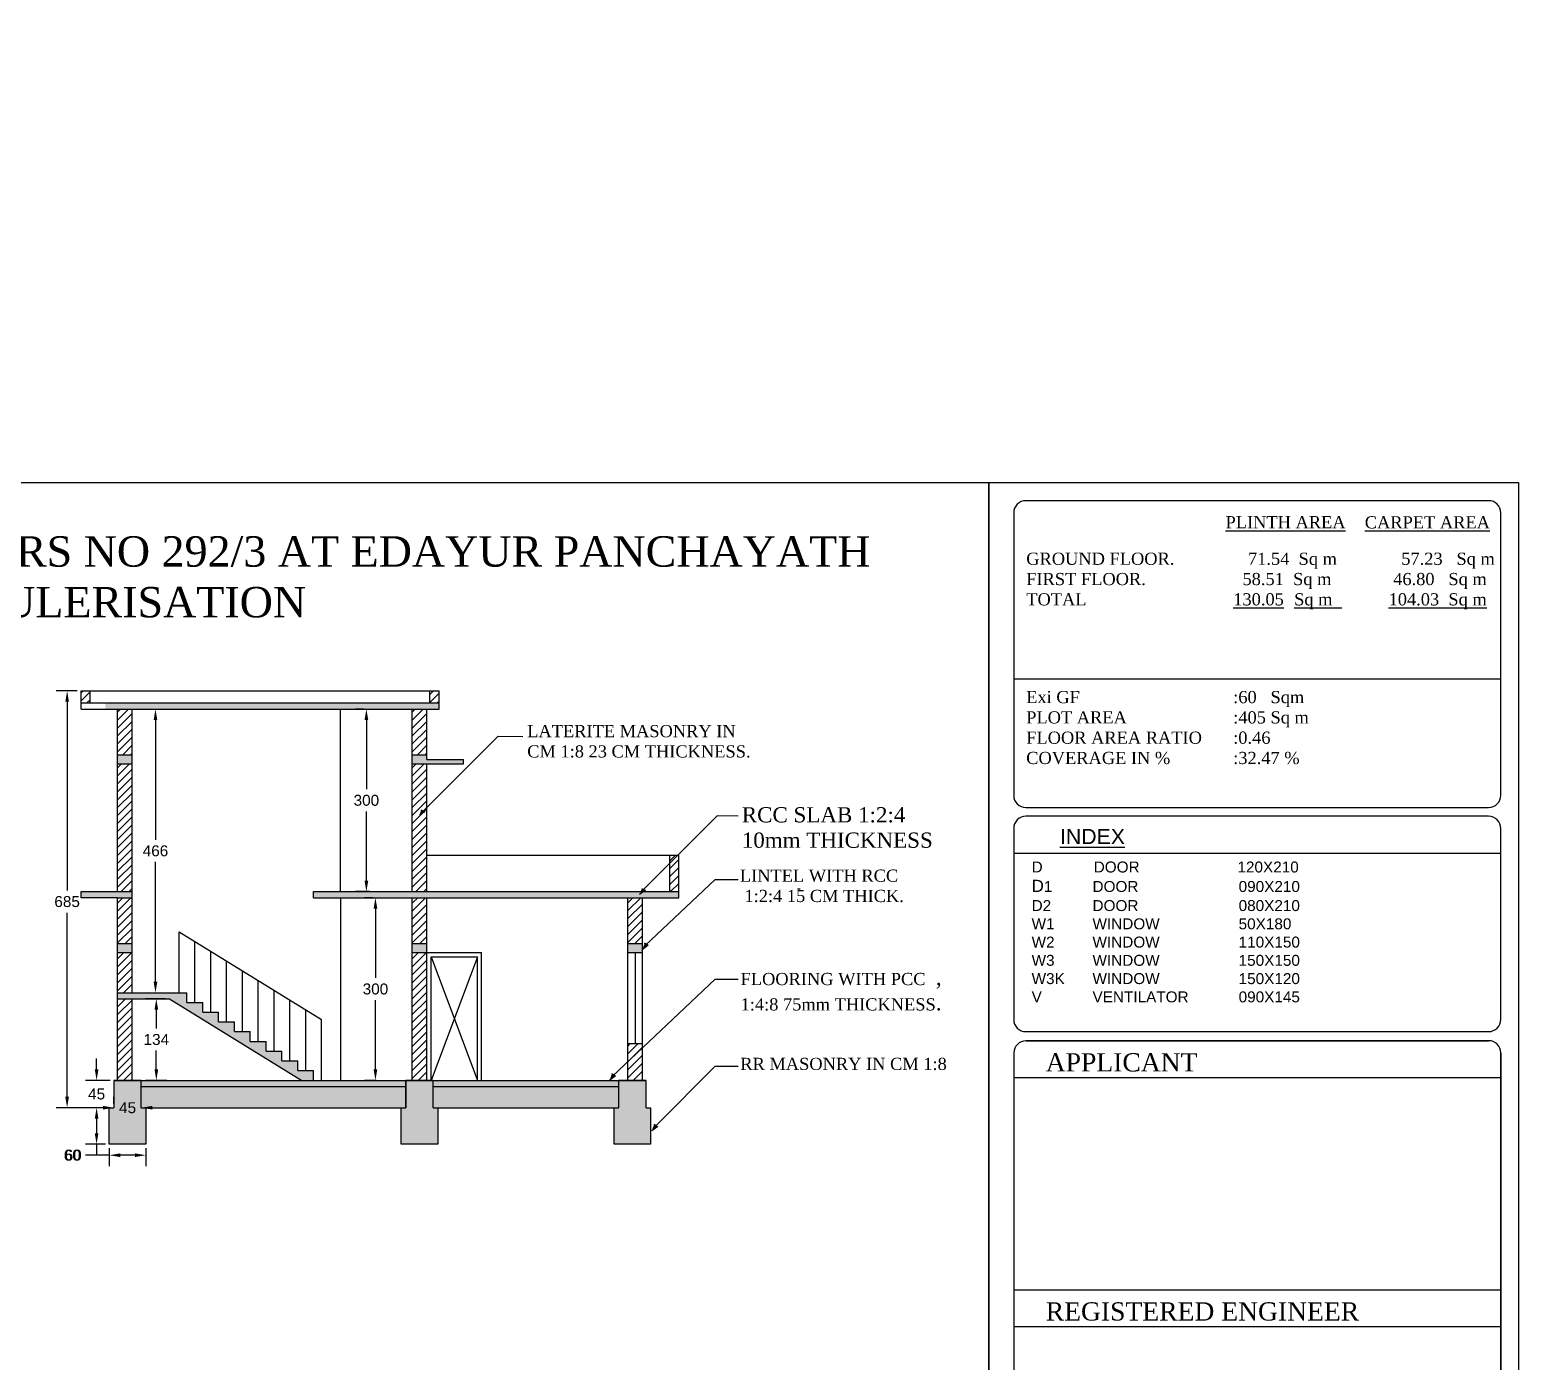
# Model space of a CAD drawing. Header units: inches. Extents: x -2903 to 3367, y -161 to 1064.
# Drawn here: x 341.54 to 366.01, y 312.41 to 334.28 of the extents above; entities that cross this region are included whole.
import ezdxf

# ---------------------------------------------------------------- set-up
doc = ezdxf.new("R2010")
doc.units = ezdxf.units.IN
doc.header["$MEASUREMENT"] = 0
doc.styles.add('SA', font='times.ttf')
doc.styles.get("Standard").update_dxf_attribs({"font": 'arial.ttf'})
doc.styles.add('style1', font='romand.shx', dxfattribs={"height": 5})
doc.dimstyles.get("Standard").update_dxf_attribs({"dimtxt": 0.18, "dimasz": 0.18, "dimexe": 0.18, "dimexo": 0.0625, "dimgap": 0.09, "dimtad": 0, "dimtih": 1, "dimtoh": 1, "dimdec": 0, "dimlfac": 100, "dimzin": 0, "dimdsep": 46, "dimtxsty": 'Standard', "dimcen": 0.09, "dimadec": 0, "dimazin": 0, "dimtfac": 1, "dimtdec": 0, "dimtofl": 0, "dimtmove": 0, "dimatfit": 3, "dimfxl": 1, "dimtolj": 1, "dimtzin": 0, "dimarcsym": 0})

# ---------------------------------------------------------------- blocks, each defined once
blk = doc.blocks.new('*D469')
at = {"color": 0, "lineweight": -2, "transparency": 16777216}
for p, q in [((342.632, 317.203), (342.632, 317.383)), ((342.854, 317.023), (342.452, 317.023)), ((342.854, 316.573), (342.452, 316.573)), ((342.632, 316.393), (342.632, 316.213))]:
    blk.add_line(p, q, dxfattribs=at)
at = {"color": 0, "transparency": 16777216}
for points in [[(342.602, 317.203), (342.662, 317.203), (342.632, 317.023)], [(342.602, 316.393), (342.662, 316.393), (342.632, 316.573)]]:
    blk.add_solid(points, dxfattribs=at)
at = {"layer": 'Defpoints', "color": 0, "transparency": 16777216}
for p in [(342.916, 317.023), (342.632, 316.573), (342.916, 316.573)]:
    blk.add_point(p, dxfattribs=at)
at = {"color": 0, "transparency": 16777216, "insert": (342.632, 316.798), "char_height": 0.18, "attachment_point": 5}
blk.add_mtext('\\A1;45', dxfattribs=at)
blk = doc.blocks.new('*D470')
at = {"color": 0, "lineweight": -2, "transparency": 16777216}
for p, q in [((342.779, 316.573), (342.452, 316.573)), ((342.632, 316.393), (342.632, 316.153)), ((342.779, 315.973), (342.452, 315.973)), ((342.632, 315.793), (342.452, 315.793)), ((342.632, 315.973), (342.632, 315.793))]:
    blk.add_line(p, q, dxfattribs=at)
at = {"color": 0, "transparency": 16777216}
for points in [[(342.602, 316.393), (342.662, 316.393), (342.632, 316.573)], [(342.602, 316.153), (342.662, 316.153), (342.632, 315.973)]]:
    blk.add_solid(points, dxfattribs=at)
at = {"layer": 'Defpoints', "color": 0, "transparency": 16777216}
for p in [(342.841, 316.573), (342.632, 315.973), (342.841, 315.973)]:
    blk.add_point(p, dxfattribs=at)
at = {"color": 0, "transparency": 16777216, "insert": (342.232, 315.793), "char_height": 0.18, "attachment_point": 5}
blk.add_mtext('\\A1;60', dxfattribs=at)
blk = doc.blocks.new('*D471')
at = {"color": 0, "lineweight": -2, "transparency": 16777216}
for p, q in [((342.841, 315.793), (342.467, 315.793)), ((342.841, 315.911), (342.841, 315.613)), ((343.261, 315.793), (343.021, 315.793)), ((343.441, 315.911), (343.441, 315.613))]:
    blk.add_line(p, q, dxfattribs=at)
at = {"color": 0, "transparency": 16777216}
for points in [[(343.021, 315.823), (343.021, 315.763), (342.841, 315.793)], [(343.261, 315.823), (343.261, 315.763), (343.441, 315.793)]]:
    blk.add_solid(points, dxfattribs=at)
at = {"layer": 'Defpoints', "color": 0, "transparency": 16777216}
for p in [(342.841, 315.973), (342.841, 315.793), (343.441, 315.973)]:
    blk.add_point(p, dxfattribs=at)
at = {"color": 0, "transparency": 16777216, "insert": (342.248, 315.793), "char_height": 0.18, "attachment_point": 5}
blk.add_mtext('\\A1;60', dxfattribs=at)
blk = doc.blocks.new('*D472')
at = {"color": 0, "lineweight": -2, "transparency": 16777216}
for p, q in [((342.916, 316.636), (342.916, 316.753)), ((343.366, 316.636), (343.366, 316.753)), ((342.736, 316.573), (342.556, 316.573)), ((343.546, 316.573), (343.726, 316.573))]:
    blk.add_line(p, q, dxfattribs=at)
at = {"color": 0, "transparency": 16777216}
for points in [[(342.736, 316.603), (342.736, 316.543), (342.916, 316.573)], [(343.546, 316.603), (343.546, 316.543), (343.366, 316.573)]]:
    blk.add_solid(points, dxfattribs=at)
at = {"layer": 'Defpoints', "color": 0, "transparency": 16777216}
for p in [(342.916, 316.573), (342.916, 316.573), (343.366, 316.573)]:
    blk.add_point(p, dxfattribs=at)
at = {"color": 0, "transparency": 16777216, "insert": (343.141, 316.573), "char_height": 0.18, "attachment_point": 5}
blk.add_mtext('\\A1;45', dxfattribs=at)
blk = doc.blocks.new('*D473')
at = {"color": 0, "lineweight": -2, "transparency": 16777216}
for p, q in [((342.314, 323.423), (341.968, 323.423)), ((342.148, 323.243), (342.148, 320.141)), ((342.148, 316.753), (342.148, 319.777)), ((342.854, 316.573), (341.968, 316.573))]:
    blk.add_line(p, q, dxfattribs=at)
at = {"color": 0, "transparency": 16777216}
for points in [[(342.118, 323.243), (342.178, 323.243), (342.148, 323.423)], [(342.118, 316.753), (342.178, 316.753), (342.148, 316.573)]]:
    blk.add_solid(points, dxfattribs=at)
at = {"layer": 'Defpoints', "color": 0, "transparency": 16777216}
for p in [(342.148, 323.423), (342.376, 323.423), (342.916, 316.573)]:
    blk.add_point(p, dxfattribs=at)
at = {"color": 0, "transparency": 16777216, "insert": (342.148, 319.959), "char_height": 0.18, "attachment_point": 5}
blk.add_mtext('\\A1;685', dxfattribs=at)
blk = doc.blocks.new('*D474')
at = {"color": 0, "lineweight": -2, "transparency": 16777216}
for p, q in [((343.765, 318.363), (343.433, 318.363)), ((343.613, 318.183), (343.613, 317.875)), ((343.613, 317.203), (343.613, 317.511)), ((343.788, 317.023), (343.433, 317.023))]:
    blk.add_line(p, q, dxfattribs=at)
at = {"color": 0, "transparency": 16777216}
for points in [[(343.583, 318.183), (343.643, 318.183), (343.613, 318.363)], [(343.583, 317.203), (343.643, 317.203), (343.613, 317.023)]]:
    blk.add_solid(points, dxfattribs=at)
at = {"layer": 'Defpoints', "color": 0, "transparency": 16777216}
for p in [(343.828, 318.363), (343.613, 317.023), (343.85, 317.023)]:
    blk.add_point(p, dxfattribs=at)
at = {"color": 0, "transparency": 16777216, "insert": (343.613, 317.693), "char_height": 0.18, "attachment_point": 5}
blk.add_mtext('\\A1;134', dxfattribs=at)
blk = doc.blocks.new('*D475')
at = {"color": 0, "lineweight": -2, "transparency": 16777216}
for p, q in [((343.333, 323.123), (343.779, 323.123)), ((343.599, 322.943), (343.599, 320.975)), ((343.599, 318.643), (343.599, 320.611)), ((343.662, 318.463), (343.779, 318.463))]:
    blk.add_line(p, q, dxfattribs=at)
at = {"color": 0, "transparency": 16777216}
for points in [[(343.569, 322.943), (343.629, 322.943), (343.599, 323.123)], [(343.569, 318.643), (343.629, 318.643), (343.599, 318.463)]]:
    blk.add_solid(points, dxfattribs=at)
at = {"layer": 'Defpoints', "color": 0, "transparency": 16777216}
for p in [(343.271, 323.123), (343.599, 323.123), (343.599, 318.463)]:
    blk.add_point(p, dxfattribs=at)
at = {"color": 0, "transparency": 16777216, "insert": (343.599, 320.793), "char_height": 0.18, "attachment_point": 5}
blk.add_mtext('\\A1;466', dxfattribs=at)
blk = doc.blocks.new('*D476')
at = {"color": 0, "lineweight": -2, "transparency": 16777216}
for p, q in [((347.177, 320.023), (347.032, 320.023)), ((347.212, 319.843), (347.212, 318.705)), ((347.212, 317.203), (347.212, 318.341)), ((347.224, 317.023), (347.032, 317.023))]:
    blk.add_line(p, q, dxfattribs=at)
at = {"color": 0, "transparency": 16777216}
for points in [[(347.182, 319.843), (347.242, 319.843), (347.212, 320.023)], [(347.182, 317.203), (347.242, 317.203), (347.212, 317.023)]]:
    blk.add_solid(points, dxfattribs=at)
at = {"layer": 'Defpoints', "color": 0, "transparency": 16777216}
for p in [(347.24, 320.023), (347.212, 317.023), (347.286, 317.023)]:
    blk.add_point(p, dxfattribs=at)
at = {"color": 0, "transparency": 16777216, "insert": (347.212, 318.523), "char_height": 0.18, "attachment_point": 5}
blk.add_mtext('\\A1;300', dxfattribs=at)
blk = doc.blocks.new('*D477')
at = {"color": 0, "lineweight": -2, "transparency": 16777216}
for p, q in [((347.017, 323.123), (346.883, 323.123)), ((347.063, 322.943), (347.063, 321.805)), ((347.063, 320.303), (347.063, 321.441)), ((347.122, 320.123), (346.883, 320.123))]:
    blk.add_line(p, q, dxfattribs=at)
at = {"color": 0, "transparency": 16777216}
for points in [[(347.033, 322.943), (347.093, 322.943), (347.063, 323.123)], [(347.033, 320.303), (347.093, 320.303), (347.063, 320.123)]]:
    blk.add_solid(points, dxfattribs=at)
at = {"layer": 'Defpoints', "color": 0, "transparency": 16777216}
for p in [(347.063, 323.123), (347.08, 323.123), (347.185, 320.123)]:
    blk.add_point(p, dxfattribs=at)
at = {"color": 0, "transparency": 16777216, "insert": (347.063, 321.623), "char_height": 0.18, "attachment_point": 5}
blk.add_mtext('\\A1;300', dxfattribs=at)

msp = doc.modelspace()

# ---------------------------------------------------------------- hatches: boundary and pattern name
h = msp.add_hatch()
h.set_pattern_fill('ANSI31', color=256, scale=0.74)
h.set_pattern_definition([(45, (57.604195, -685.18083), (-0.065407377, 0.065407377), [])])
h.paths.add_polyline_path([(343.216, 323.123), (342.976, 323.123), (342.976, 322.373), (343.216, 322.373)])
h.paths.add_polyline_path([(343.216, 322.223), (342.976, 322.223), (342.976, 320.123), (343.216, 320.123)])
h.paths.add_polyline_path([(348.056, 323.123), (347.816, 323.123), (347.816, 322.373), (348.056, 322.373)])
h.paths.add_polyline_path([(348.056, 322.223), (347.816, 322.223), (347.816, 320.123), (348.056, 320.123)])
h.paths.add_polyline_path([(348.256, 323.423), (348.106, 323.423), (348.106, 323.223), (348.256, 323.223)])
h.paths.add_polyline_path([(342.526, 323.423), (342.376, 323.423), (342.376, 323.223), (342.526, 323.223)])
h.paths.add_polyline_path([(343.216, 320.023), (342.976, 320.023), (342.976, 319.273), (343.216, 319.273)])
h.paths.add_polyline_path([(343.216, 319.123), (342.976, 319.123), (342.976, 318.463), (343.216, 318.463)])
h.paths.add_polyline_path([(343.216, 318.363), (342.976, 318.363), (342.976, 317.023), (343.216, 317.023)])
h.paths.add_polyline_path([(348.056, 320.023), (347.816, 320.023), (347.816, 319.273), (348.056, 319.273)])
h.paths.add_polyline_path([(348.056, 319.123), (347.816, 319.123), (347.816, 317.023), (348.056, 317.023)])
h.paths.add_polyline_path([(351.596, 320.023), (351.356, 320.023), (351.356, 319.273), (351.596, 319.273)])
h.paths.add_polyline_path([(352.196, 320.723), (352.046, 320.723), (352.046, 320.123), (352.196, 320.123)])
h.paths.add_polyline_path([(351.596, 317.625), (351.356, 317.622), (351.356, 317.023), (351.596, 317.023)])
h = msp.add_hatch()
h.set_pattern_fill('AR-CONC', color=256, scale=0.045)
h.set_pattern_definition([(50, (-267.81137, -625.0572), (0.32276708, -0.02823846), [0.03375, -0.37125]), (355, (-267.81137, -625.0572), (-0.0624381, 0.33848646), [0.027, -0.297]), (100.451444, (-267.78447, -625.05957), (0.26032898, 0.310248), [0.02868309, -0.31551395]), (46.1842, (-267.81137, -624.9672), (0.4802586, -0.07448368), [0.050625, -0.556875]), (96.635635, (-267.77134, -624.9734), (0.42059788, 0.43835337), [0.04302465, -0.4732712]), (351.184164, (-267.81137, -624.9672), (0.42059788, 0.43835337), [0.0405, -0.4455]), (21, (-267.76637, -624.9897), (0.268608173, -0.1811785), [0.03375, -0.37125]), (326, (-267.76637, -624.9897), (0.1094919, 0.32631752), [0.027, -0.297]), (71.451445, (-267.74398, -625.0048), (0.37810007, 0.14513902), [0.02868309, -0.31551395]), (37.5, (-267.81137, -625.05721), (0.005471935, 0.149802234), [0, -0.2934, 0, -0.3015, 0, -0.298125]), (7.5, (-267.81137, -625.05721), (0.118381292, 0.17748527), [0, -0.1719, 0, -0.28665, 0, -0.113625]), (327.5, (-267.91172, -625.05721), (0.240220096, -0.010149692), [0, -0.1125, 0, -0.351, 0, -0.46575]), (317.5, (-267.95672, -625.05721), (0.262433776, 0.045047242), [0, -0.14625, 0, -0.2331, 0, -0.33075])])
h.paths.add_polyline_path([(344.896, 317.983), (344.636, 317.983), (344.636, 318.143), (344.376, 318.143), (344.376, 318.303), (344.116, 318.303), (344.116, 318.463), (342.976, 318.463), (342.976, 318.363), (343.828, 318.363), (346.005, 317.023), (346.196, 317.023), (346.196, 317.183), (345.936, 317.183), (345.936, 317.343), (345.676, 317.343), (345.676, 317.503), (345.416, 317.503), (345.416, 317.663), (345.156, 317.663), (345.156, 317.823), (344.896, 317.823)])
h.paths.add_polyline_path([(347.711, 317.023), (343.366, 317.023), (343.366, 316.923), (347.711, 316.923)])
h.paths.add_polyline_path([(351.206, 317.023), (348.161, 317.023), (348.161, 316.923), (351.206, 316.923)])
h.paths.add_polyline_path([(351.596, 319.193), (351.596, 319.193), (351.596, 319.273), (351.356, 319.273), (351.356, 319.123), (351.596, 319.123)])
h.paths.add_polyline_path([(348.056, 319.273), (347.816, 319.273), (347.816, 319.123), (348.056, 319.123)])
h.paths.add_polyline_path([(343.216, 319.273), (342.976, 319.273), (342.976, 319.193), (342.976, 319.228), (342.976, 319.123), (343.216, 319.123)])
h.paths.add_polyline_path([(343.216, 320.123), (342.376, 320.123), (342.376, 320.023), (343.216, 320.023)])
h.paths.add_polyline_path([(348.056, 320.123), (347.816, 320.123), (347.816, 320.023), (348.056, 320.023)])
h.paths.add_polyline_path([(347.816, 320.123), (346.196, 320.123), (346.196, 320.023), (347.816, 320.023)])
h.paths.add_polyline_path([(352.196, 320.123), (348.056, 320.123), (348.056, 320.023), (352.196, 320.023)])
h.paths.add_polyline_path([(348.656, 322.293), (348.056, 322.293), (348.056, 322.373), (347.816, 322.373), (347.816, 322.223), (348.656, 322.223)])
h.paths.add_polyline_path([(343.216, 322.373), (342.976, 322.373), (342.976, 322.293), (342.976, 322.258), (342.976, 322.223), (343.216, 322.223)])
h.paths.add_polyline_path([(348.256, 323.223), (342.776, 323.223), (342.776, 323.123), (348.256, 323.123)])
at = {"ltscale": 0.1}
for points in [[(347.995, 321.446), (347.963, 321.464), (347.924, 321.355)], [(348.024, 321.431), (347.995, 321.446), (347.924, 321.355)], [(351.62, 320.165), (351.589, 320.183), (351.549, 320.074)], [(351.649, 320.15), (351.62, 320.165), (351.549, 320.074)], [(351.665, 319.258), (351.633, 319.275), (351.593, 319.167)], [(351.693, 319.242), (351.665, 319.258), (351.593, 319.167)], [(351.127, 317.114), (351.096, 317.132), (351.056, 317.023)], [(351.156, 317.098), (351.127, 317.114), (351.056, 317.023)], [(351.82, 316.283), (351.789, 316.3), (351.749, 316.192)], [(351.849, 316.267), (351.82, 316.283), (351.749, 316.192)]]:
    msp.add_hatch(color=256, dxfattribs=at).paths.add_polyline_path(points)
h = msp.add_hatch()
h.set_pattern_fill('GRAVEL', color=256, scale=0.52)
h.set_pattern_definition([(228.0127875, (57.978595, -684.66083), (-4.16, -4.68), [0.06995872, -6.92592578]), (184.9697407, (57.931795, -684.71283), (6.24, 0.52), [0.12005136, -11.88508088]), (132.510447, (57.812195, -684.72323), (5.2, -5.72), [0.08464976, -8.38033695]), (267.273689, (57.609395, -684.85323), (0.52, 10.4), [0.10932376, -10.82305018]), (292.8336542, (57.604195, -684.96243), (-2.6, 6.24), [0.1072006, -10.61287403]), (357.273689, (57.645795, -685.06123), (-10.4, 0.52), [0.10932376, -10.82305018]), (37.6942405, (57.754995, -685.06643), (-6.76, -5.2), [0.14457508, -14.31292125]), (72.2553284, (57.869395, -684.97803), (3.64, 11.44), [0.13649376, -13.51288718]), (121.4295656, (57.910995, -684.84803), (-4.16, 6.76), [0.109694, -10.85971802]), (175.2363583, (57.853795, -684.75443), (5.72, -0.52), [0.12523264, -6.13639654]), (222.3974378, (57.728995, -684.74403), (-6.24, -5.72), [0.16195296, -16.033355]), (138.814075, (58.124195, -684.85843), (-3.64, 3.12), [0.05527652, -5.4723993]), (171.4692344, (58.082595, -684.82203), (6.76, -1.04), [0.10516324, -10.41118594]), (225, (57.9786, -684.80643), (-6e-17, -0.52), [0.07353892, -0.66185213]), (203.1985905, (57.942195, -684.74403), (2.6, 1.04), [0.03960216, -3.92059986]), (291.80141, (57.90579, -684.75963), (-0.52, 1.56), [0.05600556, -2.74428014]), (30.963757, (57.926595, -684.81163), (1.56, 1.04), [0.09096308, -2.9411319]), (161.565051, (58.0046, -684.76483), (1.04, -0.52), [0.06577532, -1.57860906]), (16.3895403, (57.604195, -684.75963), (5.2, 1.56), [0.092144, -9.12227948]), (70.346176, (57.692595, -684.73363), (-2.08, -5.72), [0.07730372, -7.65305203]), (293.1985905, (58.004595, -684.66083), (-1.04, 2.6), [0.0792038, -3.88099822]), (343.6104597, (58.035795, -684.73363), (-5.2, 1.56), [0.092144, -9.12227948]), (339.443955, (57.604195, -685.08203), (-2.6, 1.04), [0.0888576, -4.35402435]), (294.7751406, (57.687395, -685.11323), (-2.6, 5.72), [0.07445256, -7.3708144]), (66.8014095, (58.009795, -685.18083), (1.04, 2.6), [0.0792038, -3.88099822]), (17.3540246, (58.040995, -685.10803), (-6.76, -2.08), [0.08716812, -8.62962028]), (69.443955, (57.754995, -685.18083), (-1.04, -2.6), [0.0444288, -4.39845315]), (101.309932, (57.97859, -685.18083), (-0.52, 2.08), [0.0265148, -2.62497535]), (165.963757, (57.9734, -685.15483), (1.56, -0.52), [0.1072006, -2.03681433]), (186.009006, (57.869395, -685.12883), (5.2, 0.52), [0.099346, -9.83524005]), (303.690068, (57.9266, -684.85843), (-0.52, 1.04), [0.07499544, -1.79989122]), (353.1572266, (57.968195, -684.92083), (8.84, -1.04), [0.13093288, -12.96233256]), (60.945396, (58.098195, -684.93643), (-2.08, -3.64), [0.05353712, -5.30019055]), (90, (58.1242, -684.88963), (-0.52, 0.52), [0.0312, -0.4888]), (120.256437, (57.858995, -685.11323), (2.08, -3.64), [0.07224048, -7.1518304]), (48.0127875, (57.822595, -685.05083), (4.16, 4.68), [0.13991744, -6.85596706]), (0, (57.9162, -684.94683), (0.52, 0.52), [0.1352, -0.3848]), (325.3048465, (58.051395, -684.94683), (5.2, -3.64), [0.08221928, -8.13970264]), (254.054604, (58.118995, -684.99363), (-0.52, -2.08), [0.07571304, -3.7099441]), (207.6459754, (58.098195, -685.06643), (-9.88, -5.2), [0.1232738, -12.20412657]), (175.4260787, (57.988995, -685.12363), (-6.76, 0.52), [0.13041548, -12.91111817])])
h.paths.add_polyline_path([(343.366, 317.023), (342.916, 317.023), (342.916, 316.573), (342.841, 316.573), (342.841, 315.973), (343.441, 315.973), (343.441, 316.573), (343.366, 316.573)])
h.paths.add_polyline_path([(348.236, 316.573), (348.161, 316.573), (348.161, 317.023), (347.711, 317.023), (347.711, 316.573), (347.636, 316.573), (347.636, 315.973), (348.236, 315.973)])
h.paths.add_polyline_path([(351.731, 316.573), (351.656, 316.573), (351.656, 317.023), (351.206, 317.023), (351.206, 316.573), (351.131, 316.573), (351.131, 315.973), (351.731, 315.973)])
h = msp.add_hatch()
h.set_pattern_fill('AR-SAND', color=256, scale=0.083)
h.set_pattern_definition([(37.5, (57.6042, -685.18083), (-0.005228449, 0.159926373), [0, -0.12616, 0, -0.1411, 0, -0.134875]), (7.5, (57.6042, -685.18083), (0.146891467, 0.234238123), [0, -0.06806, 0, -0.11371, 0, -0.043575]), (327.5, (57.5021, -685.18083), (0.258473775, 0.000469701), [0, -0.0415, 0, -0.1494, 0, -0.19505]), (317.5, (57.5021, -685.18083), (0.24950851, 0.07284707), [0, -0.02075, 0, -0.09794, 0, -0.11205])])
h.paths.add_polyline_path([(347.711, 316.923), (343.366, 316.923), (343.366, 316.573), (343.441, 316.573), (347.711, 316.573)])
h.paths.add_polyline_path([(351.206, 316.923), (348.161, 316.923), (348.161, 316.573), (348.236, 316.573), (351.206, 316.573)])

# ---------------------------------------------------------------- linework, layer by layer
at = {"color": 4}
msp.add_line((357.288, 326.844), (357.288, 299.144), dxfattribs=at)
for p, q in [((357.346, 326.844), (365.988, 326.844)), ((365.988, 326.844), (365.988, 299.144)), ((357.695, 323.621), (365.695, 323.621)), ((357.695, 323.621), (365.695, 323.621)), ((342.376, 323.123), (342.376, 323.423)), ((342.376, 323.423), (348.256, 323.423)), ((342.526, 323.223), (342.526, 323.423)), ((348.106, 323.223), (348.106, 323.423)), ((348.256, 323.123), (348.256, 323.423)), ((342.376, 323.223), (348.256, 323.223)), ((342.376, 323.123), (342.376, 323.223)), ((342.376, 323.123), (348.256, 323.123)), ((342.976, 322.223), (342.976, 323.123)), ((343.216, 318.463), (343.216, 323.123)), ((346.636, 320.123), (346.636, 323.123)), ((347.816, 320.123), (347.816, 323.123)), ((348.056, 322.293), (348.056, 323.123)), ((349.229, 322.68), (349.635, 322.672)), ((342.976, 322.373), (343.216, 322.373)), ((342.976, 322.223), (343.216, 322.223)), ((342.976, 320.123), (342.976, 322.223)), ((347.816, 322.373), (348.056, 322.373)), ((347.816, 322.223), (348.656, 322.223)), ((348.056, 322.293), (348.656, 322.293)), ((348.056, 320.123), (348.056, 322.223)), ((348.656, 322.223), (348.656, 322.293)), ((353.168, 321.365), (352.823, 321.368)), ((348.056, 320.723), (352.196, 320.723)), ((352.046, 320.123), (352.046, 320.723)), ((352.196, 320.023), (352.196, 320.723)), ((357.695, 320.756), (365.695, 320.756)), ((352.792, 320.321), (353.168, 320.321)), ((342.376, 320.023), (342.376, 320.123)), ((342.376, 320.123), (342.976, 320.123)), ((342.976, 320.023), (342.376, 320.023)), ((342.976, 320.123), (343.216, 320.123)), ((342.976, 319.193), (342.976, 320.023)), ((342.976, 320.023), (343.216, 320.023)), ((346.196, 320.123), (352.196, 320.123)), ((346.196, 320.023), (346.196, 320.123)), ((346.196, 320.023), (352.196, 320.023)), ((346.636, 320.023), (346.636, 317.023)), ((347.816, 317.023), (347.816, 320.023)), ((348.056, 317.023), (348.056, 320.023)), ((351.356, 317.023), (351.356, 320.023)), ((351.596, 319.123), (351.596, 320.023)), ((354.146, 320.169), (354.187, 320.169)), ((343.986, 318.463), (343.986, 319.463)), ((343.986, 319.463), (346.326, 318.023)), ((342.976, 319.273), (343.216, 319.273)), ((342.976, 319.123), (342.976, 319.228)), ((344.246, 318.303), (344.246, 319.303)), ((347.816, 319.273), (348.056, 319.273)), ((351.356, 319.273), (351.596, 319.273)), ((342.976, 317.023), (342.976, 319.123)), ((342.976, 319.123), (343.216, 319.123)), ((344.506, 318.143), (344.506, 319.143)), ((344.766, 317.983), (344.766, 318.983)), ((347.816, 319.123), (348.956, 319.123)), ((348.126, 317.023), (348.126, 319.053)), ((348.126, 319.053), (348.886, 319.053)), ((348.126, 319.053), (348.886, 317.023)), ((348.886, 319.053), (348.126, 317.023)), ((348.886, 317.023), (348.886, 319.053)), ((348.956, 317.023), (348.956, 319.123)), ((351.356, 319.123), (351.596, 319.123)), ((351.476, 319.123), (351.476, 317.623)), ((351.596, 317.023), (351.596, 319.123)), ((345.026, 317.823), (345.026, 318.823)), ((345.286, 317.663), (345.286, 318.663)), ((345.546, 317.503), (345.546, 318.503)), ((352.792, 318.683), (353.168, 318.683)), ((342.976, 318.463), (344.116, 318.463)), ((342.976, 318.363), (343.828, 318.363)), ((343.216, 317.023), (343.216, 318.363)), ((343.828, 318.363), (346.005, 317.023)), ((344.116, 318.303), (344.116, 318.463)), ((344.116, 318.303), (344.376, 318.303)), ((344.376, 318.143), (344.376, 318.303)), ((345.806, 317.343), (345.806, 318.343)), ((344.376, 318.143), (344.636, 318.143)), ((344.636, 317.983), (344.636, 318.143)), ((344.636, 317.983), (344.896, 317.983)), ((344.896, 317.823), (344.896, 317.983)), ((346.066, 317.183), (346.066, 318.183)), ((346.326, 317.023), (346.326, 318.023)), ((344.896, 317.823), (345.156, 317.823)), ((345.156, 317.663), (345.156, 317.823)), ((345.156, 317.663), (345.416, 317.663)), ((345.416, 317.503), (345.416, 317.663)), ((345.416, 317.503), (345.676, 317.503)), ((345.676, 317.343), (345.676, 317.503)), ((351.596, 317.625), (351.356, 317.622)), ((365.495, 317.674), (357.895, 317.674)), ((357.895, 317.674), (365.495, 317.674)), ((345.676, 317.343), (345.936, 317.343)), ((345.936, 317.183), (345.936, 317.343)), ((352.792, 317.254), (353.168, 317.254)), ((357.695, 317.474), (357.695, 305.404)), ((357.695, 317.474), (357.695, 312.76)), ((365.695, 317.474), (365.695, 305.404)), ((342.916, 317.023), (351.656, 317.023)), ((345.936, 317.183), (346.196, 317.183)), ((346.196, 317.023), (346.196, 317.183)), ((357.695, 317.069), (365.695, 317.069)), ((343.366, 316.923), (347.711, 316.923)), ((348.161, 316.923), (351.206, 316.923)), ((342.841, 316.573), (342.916, 316.573)), ((343.366, 316.573), (347.711, 316.573)), ((348.161, 316.573), (351.206, 316.573)), ((351.656, 316.573), (351.731, 316.573)), ((357.695, 313.581), (365.533, 313.581)), ((357.695, 313.581), (365.695, 313.581)), ((357.695, 312.976), (365.695, 312.976))]:
    msp.add_line(p, q)
at = {"ltscale": 0.1}
for p, q in [((347.995, 321.446), (349.229, 322.68)), ((347.995, 321.446), (347.963, 321.464)), ((347.995, 321.446), (348.024, 321.431)), ((351.62, 320.165), (352.823, 321.368)), ((351.641, 319.238), (352.792, 320.321)), ((351.649, 320.15), (351.549, 320.074)), ((351.693, 319.242), (351.593, 319.167)), ((351.665, 319.258), (351.633, 319.275)), ((351.665, 319.258), (351.693, 319.242)), ((351.104, 317.094), (352.792, 318.683)), ((351.82, 316.283), (352.792, 317.254)), ((347.711, 316.573), (347.711, 317.023)), ((351.156, 317.098), (351.056, 317.023)), ((351.127, 317.114), (351.096, 317.132)), ((351.127, 317.114), (351.156, 317.098)), ((347.636, 315.973), (347.636, 316.573)), ((351.849, 316.267), (351.749, 316.192)), ((351.82, 316.283), (351.789, 316.3))]:
    msp.add_line(p, q, dxfattribs=at)
for points in [[(365.988, 326.844), (365.988, 299.144), (325.988, 299.144), (325.988, 326.844)], [(357.288, 326.844), (365.988, 326.844), (365.988, 299.144), (357.288, 299.144)]]:
    msp.add_lwpolyline(points, close=True)
msp.add_lwpolyline([(357.696, 326.357), (357.695, 321.706, 0.426368), (357.895, 321.506), (365.495, 321.506, 0.414214), (365.695, 321.706), (365.696, 326.286), (365.696, 326.346, 0.414214), (365.496, 326.546), (357.896, 326.546, 0.426368), (357.696, 326.346), (357.696, 326.286)], format="xyb")
for points in [[(365.695, 318.148), (365.695, 321.161, 0.414214), (365.495, 321.361), (357.895, 321.361, 0.426368), (357.695, 321.161), (357.695, 318.148), (357.695, 318.024, 0.426368), (357.895, 317.824), (365.495, 317.824, 0.414214), (365.695, 318.024)], [(365.695, 305.404), (365.695, 317.474, 0.414214), (365.495, 317.674), (357.895, 317.674, 0.386735), (357.695, 317.474), (357.695, 305.404, 0.438417), (357.895, 305.204), (365.495, 305.204, 0.414214)]]:
    msp.add_lwpolyline(points, format="xyb", close=True)
for points in [[(343.366, 316.573), (343.366, 317.023), (342.916, 317.023), (342.916, 316.573)], [(348.161, 316.573), (348.161, 317.023), (347.711, 317.023), (347.711, 316.573)], [(351.656, 316.573), (351.656, 317.023), (351.206, 317.023), (351.206, 316.573)], [(343.366, 316.573), (343.441, 316.573), (343.441, 315.973), (342.841, 315.973), (342.841, 316.573), (342.916, 316.573)], [(348.161, 316.573), (348.236, 316.573), (348.236, 315.973), (347.636, 315.973), (347.636, 316.573), (347.711, 316.573)], [(351.656, 316.573), (351.731, 316.573), (351.731, 315.973), (351.131, 315.973), (351.131, 316.573), (351.206, 316.573)]]:
    msp.add_lwpolyline(points)
msp.add_circle((345.1, 307.465), 61.982)

# ---------------------------------------------------------------- texts
at = {"attachment_point": 1, "style": 'style1'}
for s, insert, char_height, width in [('{\\fTimes New Roman|b0|i0|c0|p18;\\LPLINTH AREA}', (361.174, 326.294), 0.2, 2.98486), ('{\\fTimes New Roman|b0|i0|c0|p18;\\LCARPET AREA}', (363.461, 326.291), 0.2, 2.98486), ('\\pxt17,22,29,34;{\\fTimes New Roman|b0|i0|c0|p18;GROUND FLOOR.                71.54  Sq m              57.23   Sq m^I\\P\\pt17,22,29,33;FIRST FLOOR.^I  58.51  Sq m        ^I   46.80   Sq m\\P\\pt17,22,29,34;TOTAL^I\\L130.05^ISq m\\l^I  \\L104.03  Sq m}', (357.901, 325.693), 0.2, 8.19914), ('{\\fTimes New Roman|b0|i0|c0|p18;APPLICANT}', (358.221, 317.469), 0.3, 2.98486), ('{\\fTimes New Roman|b0|i0|c0|p18;REGISTERED ENGINEER}', (358.221, 313.376), 0.3, 8.54501)]:
    msp.add_mtext(s, dxfattribs=dict(at, insert=insert, char_height=char_height, width=width))
at = {"color": 6, "attachment_point": 1}
for s, insert, char_height, width, style in [('\\A1;{\\C256; PLAN OF COMPLETED RESIDENCE RS NO 292/3 AT EDAYUR PANCHAYATH \\P\\pxqc;FOR REGULERISATION    }', (328.741, 325.963), 0.5, 26.50375, 'SA'), ('\\pxt17,22,29,34;{\\fTimes New Roman|b0|i0|c0|p18;\\C256;Exi GF^I:60   Sqm\\PPLOT AREA^I:405 Sq m\\PFLOOR AREA RATIO^I:0.46\\P\\H0.99997x;COVERAGE IN %^I:32.47 %}', (357.9, 323.42), 0.2, 8.81852, 'style1')]:
    msp.add_mtext(s, dxfattribs=dict(at, insert=insert, char_height=char_height, width=width, style=style))
at = {"color": 0, "width": 7.33508, "attachment_point": 1, "style": 'SA'}
for s, insert, char_height in [('LATERITE MASONRY IN \\PCM 1:8 23 CM THICKNESS.', (349.705, 322.861), 0.2), ('LINTEL WITH RCC\\P 1:2:4 15 CM THICK.', (353.197, 320.486), 0.2), ('{\\H0.8x;FLOORING WITH PCC } ,\\P{\\H0.8x;1:4:8 75mm THICKNESS}.', (353.209, 318.838), 0.25), ('^I{\\H0.8x;RR MASONRY IN CM 1:8}', (352.205, 317.393), 0.25)]:
    msp.add_mtext(s, dxfattribs=dict(at, insert=insert, char_height=char_height))
at = {"color": 0, "insert": (353.229, 321.511), "char_height": 0.25, "attachment_point": 1, "style": 'SA'}
msp.add_mtext('RCC SLAB 1:2:4 \\P10mm THICKNESS', dxfattribs=at)
at = {"attachment_point": 1}
for s, insert, char_height, width in [('{\\LINDEX}', (358.455, 321.154), 0.25, 2.98486), ('\\pxt5,17;{\\H0.9x;D            DOOR                       120X210\\P}D{\\H0.9x;1^IDOOR^I090X210\\PD2 ^IDOOR^I080X210\\PW1^IWINDOW^I50X180\\PW2^IWINDOW^I110X150\\PW3^IWINDOW^I150X150\\PW3K^IWINDOW^I150X120\\PV^IVENTILATOR^I090X145}', (357.989, 320.618), 0.2, 7.78529)]:
    msp.add_mtext(s, dxfattribs=dict(at, insert=insert, char_height=char_height, width=width))

# ---------------------------------------------------------------- dimensions: what is measured, and where the dimension line sits
dim = msp.add_linear_dim(base=(342.148, 323.423), p1=(342.916, 316.573), p2=(342.376, 323.423), angle=90, dimstyle='Standard')
dim.commit()
dim.dimension.update_dxf_attribs({"geometry": '*D473', "text_midpoint": (342.148, 319.959), "dimtype": 160})
for base, p1, p2, picture, middle in [((343.599, 323.123), (343.599, 318.463), (343.271, 323.123), '*D475', (343.599, 320.793)), ((347.063, 323.123), (347.185, 320.123), (347.08, 323.123), '*D477', (347.063, 321.623)), ((347.212, 317.023), (347.24, 320.023), (347.286, 317.023), '*D476', (347.212, 318.523)), ((343.613, 317.023), (343.828, 318.363), (343.85, 317.023), '*D474', (343.613, 317.693)), ((342.632, 316.573), (342.916, 317.023), (342.916, 316.573), '*D469', (342.632, 316.798)), ((342.632, 315.973), (342.841, 316.573), (342.841, 315.973), '*D470', (342.232, 315.793))]:
    dim = msp.add_linear_dim(base=base, p1=p1, p2=p2, angle=90, dimstyle='Standard')
    dim.commit()
    dim.dimension.update_dxf_attribs({"geometry": picture, "text_midpoint": middle})
dim = msp.add_linear_dim(base=(342.916, 316.573), p1=(343.366, 316.573), p2=(342.916, 316.573), dimstyle='Standard')
dim.commit()
dim.dimension.update_dxf_attribs({"geometry": '*D472', "text_midpoint": (343.141, 316.573)})
dim = msp.add_linear_dim(base=(342.841, 315.793), p1=(343.441, 315.973), p2=(342.841, 315.973), dimstyle='Standard')
dim.commit()
dim.dimension.update_dxf_attribs({"geometry": '*D471', "text_midpoint": (342.248, 315.793), "dimtype": 160})

doc.saveas('drawing.dxf')
